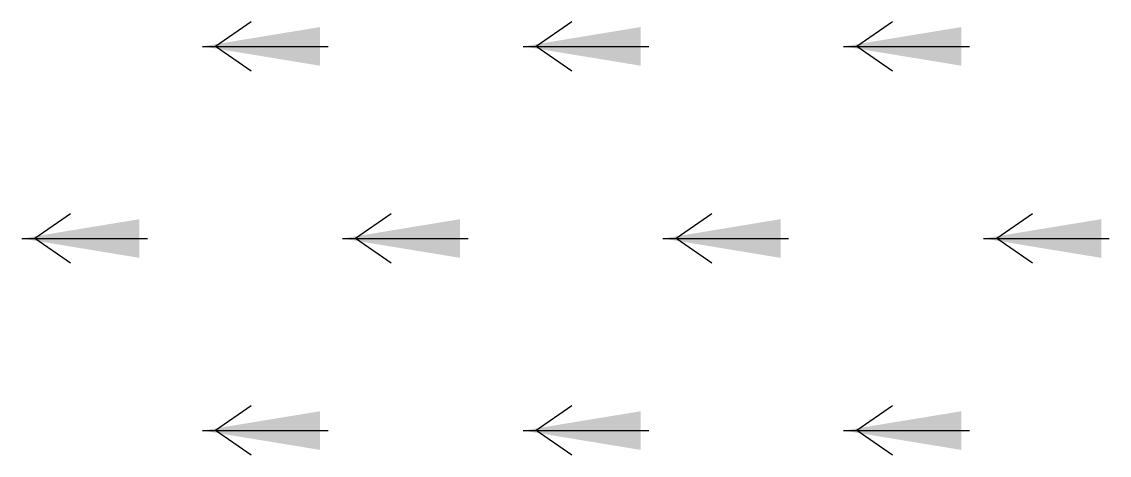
# Model space of a CAD drawing. Header units: metres. Extents: x 261.6 to 284.7, y 60.3 to 69.5.
import ezdxf

# ---------------------------------------------------------------- set-up
doc = ezdxf.new("R2010")
doc.units = ezdxf.units.M
doc.header["$MEASUREMENT"] = 0
doc.layers.get('0').update_dxf_attribs({"linetype": 'CONTINUOUS'})
doc.styles.get("Standard").update_dxf_attribs({"font": 'Simplex.shx'})
doc.dimstyles.get("Standard").update_dxf_attribs({"dimtxt": 0.18, "dimasz": 0.18, "dimexe": 0.18, "dimexo": 0.0625, "dimgap": 0.09, "dimtad": 0, "dimtih": 1, "dimtoh": 1, "dimdec": 4, "dimzin": 0, "dimdsep": 46, "dimtxsty": 'Standard', "dimcen": 0.09, "dimadec": 0, "dimazin": 0, "dimtfac": 1, "dimtdec": 4, "dimtofl": 0, "dimtmove": 0, "dimatfit": 3, "dimfxl": 1, "dimtolj": 1, "dimtzin": 0, "dimarcsym": 0})

msp = doc.modelspace()

# ---------------------------------------------------------------- linework, layer by layer
at = {"color": 1}
for points in [[(266.464, 69.482), (265.705, 68.958)], [(273.278, 69.482), (272.519, 68.958)], [(280.092, 69.482), (279.333, 68.958)], [(266.464, 68.433), (265.705, 68.958)], [(273.278, 68.433), (272.519, 68.958)], [(280.092, 68.433), (279.333, 68.958)], [(262.623, 65.398), (261.864, 64.874)], [(269.437, 65.398), (268.678, 64.874)], [(276.252, 65.398), (275.493, 64.874)], [(283.066, 65.398), (282.307, 64.874)], [(262.623, 64.35), (261.864, 64.874)], [(269.437, 64.35), (268.678, 64.874)], [(276.252, 64.35), (275.493, 64.874)], [(283.066, 64.35), (282.307, 64.874)], [(266.464, 61.315), (265.705, 60.791)], [(273.278, 61.315), (272.519, 60.791)], [(280.092, 61.315), (279.333, 60.791)], [(266.464, 60.266), (265.705, 60.791)], [(273.278, 60.266), (272.519, 60.791)], [(280.092, 60.266), (279.333, 60.791)]]:
    msp.add_lwpolyline(points, dxfattribs=at)

# ---------------------------------------------------------------- leaders
for points in [[(265.427, 68.958), (268.098, 68.958)], [(272.241, 68.958), (274.912, 68.958)], [(279.055, 68.958), (281.726, 68.958)], [(261.586, 64.874), (264.257, 64.874)], [(268.4, 64.874), (271.071, 64.874)], [(275.215, 64.874), (277.886, 64.874)], [(282.029, 64.874), (284.7, 64.874)], [(265.427, 60.791), (268.098, 60.791)], [(272.241, 60.791), (274.912, 60.791)], [(279.055, 60.791), (281.726, 60.791)]]:
    msp.add_leader(points, dimstyle='Standard', override={"dimtxt": 2.5, "dimasz": 2.5, "dimexe": 1.25, "dimexo": 0.625, "dimgap": 0.625, "dimtad": 1, "dimtih": 0, "dimtoh": 0, "dimzin": 8, "dimcen": 2.5, "dimtofl": 1}, dxfattribs=at)

doc.saveas('drawing.dxf')
